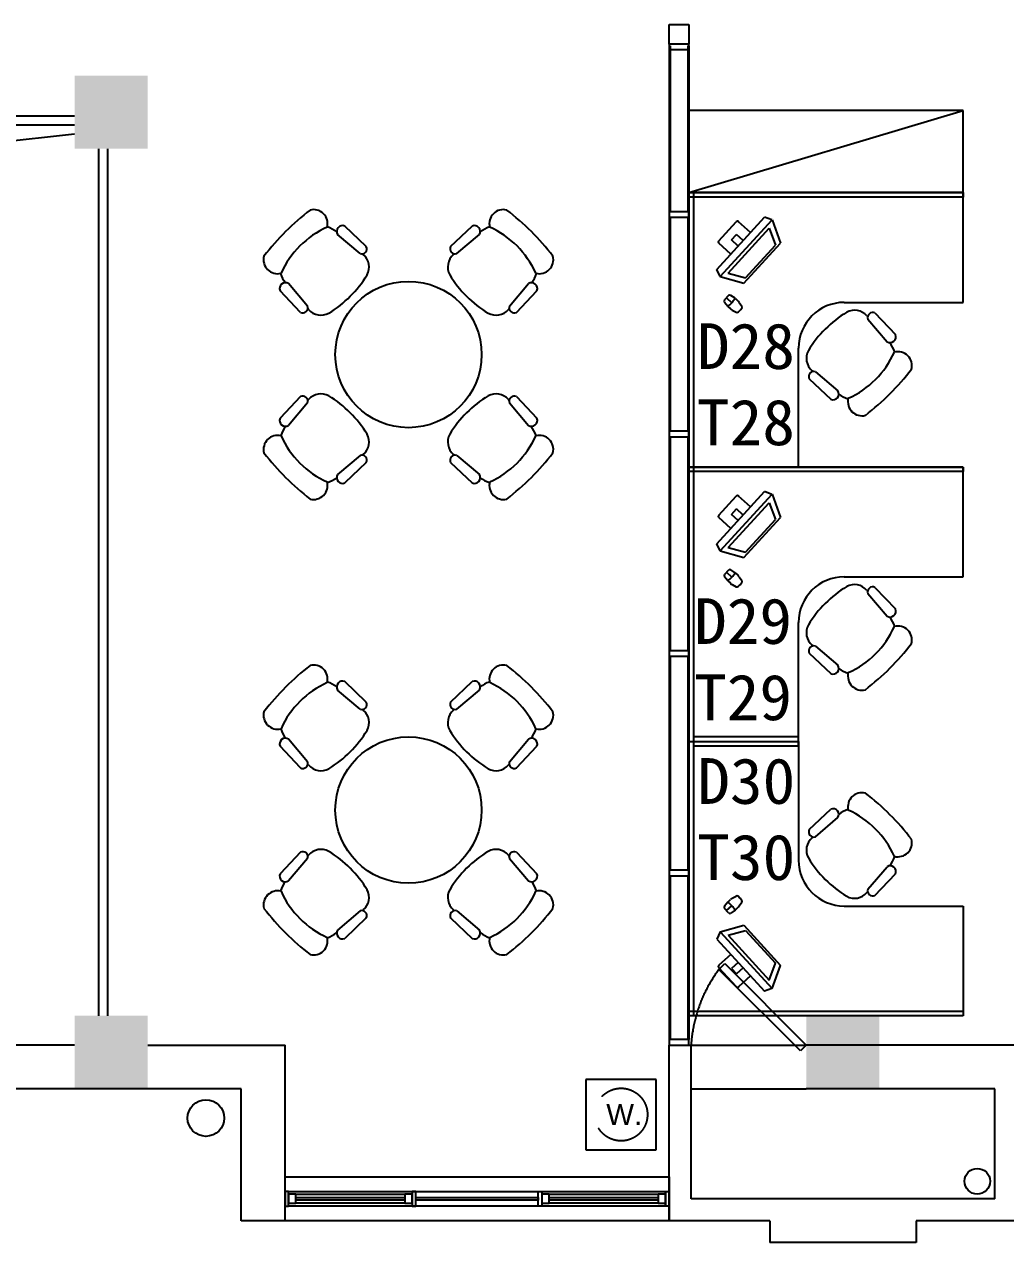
# Model space of a CAD drawing. Header units: millimetres. Extents: x 526420 to 928802, y 401925 to 509768.
# Drawn here: x 629872 to 635237, y 418977 to 425637 of the extents above; entities that cross this region are included whole.
import ezdxf

# ---------------------------------------------------------------- set-up
doc = ezdxf.new("R2010")
doc.units = ezdxf.units.MM
doc.header["$LTSCALE"] = 3000
doc.header["$MEASUREMENT"] = 0
for name, pattern in [('DASH', [0.35, 0.25, -0.1]), ('DASHED', [0.75, 0.5, -0.25]), ('HIDDEN', [0.375, 0.25, -0.125])]:
    doc.linetypes.add(name, pattern=pattern)
doc.layers.get('0').update_dxf_attribs({"linetype": 'CONTINUOUS'})
for name, color, linetype in [('D-WALL', 7, 'CONTINUOUS'), ('D-WINDOW', 7, 'CONTINUOUS'), ('P-DOOR', 7, 'CONTINUOUS'), ('P-FURNI-I', 7, 'CONTINUOUS'), ('P-STAIR', 7, 'CONTINUOUS'), ('P-WALL', 7, 'CONTINUOUS'), ('窗台线', 7, 'CONTINUOUS')]:
    doc.layers.add(name, color=color, linetype=linetype)
doc.styles.get("Standard").update_dxf_attribs({"font": 'romans.shx', "width": 0.65, "bigfont": 'hzfs1.shx'})
doc.styles.add('TITLE', font='ARIAL.TTF')

msp = doc.modelspace()

# ---------------------------------------------------------------- linework, layer by layer
at = {"color": 0, "ltscale": 0.7}
msp.add_circle((635082, 419312.9), 70, dxfattribs=at)
msp.add_circle((635082, 419312.9), 70, dxfattribs=at)
at = {"layer": 'D-WALL', "color": 0}
for p, q in [((630146.9, 420057.2), (629546.9, 420057.2)), ((630546.9, 420057.2), (631296.9, 420057.2)), ((631296.9, 419097.2), (631296.9, 420057.2)), ((633396.9, 420057.2), (633516.9, 420057.2)), ((633396.9, 419097.2), (633396.9, 420057.2)), ((633516.9, 419217.2), (633516.9, 420057.2)), ((635296.9, 420057.2), (634146.9, 420057.2)), ((631056.9, 419817.2), (629546.9, 419817.2)), ((631056.9, 419097.2), (631056.9, 419817.2)), ((635176.9, 419817.2), (634146.9, 419817.2)), ((635176.9, 419217.2), (635176.9, 419817.2)), ((635176.9, 419217.2), (633516.9, 419217.2)), ((631296.9, 419097.2), (631056.9, 419097.2)), ((633946.9, 419097.2), (633396.9, 419097.2)), ((633946.9, 419097.2), (633946.9, 418977.2)), ((634746.9, 419097.2), (634746.9, 418977.2)), ((635296.9, 419097.2), (634746.9, 419097.2)), ((634746.9, 418977.2), (633946.9, 418977.2))]:
    msp.add_line(p, q, dxfattribs=at)
for centre, radius in [((630864.4, 419658.1), 100), ((635082, 419312.9), 70)]:
    msp.add_circle(centre, radius, dxfattribs=at)
for points in [[(630146.9, 424957.2), (630546.9, 424957.2), (630146.9, 425357.2), (630546.9, 425357.2)], [(630146.9, 420217.2), (630546.9, 420217.2), (630146.9, 419817.2), (630546.9, 419817.2)], [(634146.9, 419817.2), (634546.9, 419817.2), (634146.9, 420217.2), (634546.9, 420217.2)]]:
    msp.add_solid(points, dxfattribs=at)
at = {"layer": 'D-WINDOW', "color": 0, "ltscale": 0.7}
for p, q in [((631316.9, 419257.2), (631296.9, 419257.2)), ((631296.9, 419257.2), (631296.9, 419177.2)), ((631316.9, 419257.2), (633376.9, 419257.2)), ((631316.9, 419177.2), (631316.9, 419257.2)), ((631316.9, 419177.2), (631316.9, 419257.2)), ((632011.9, 419257.2), (631991.9, 419257.2)), ((631991.9, 419257.2), (631991.9, 419177.2)), ((632011.9, 419177.2), (632011.9, 419257.2)), ((632681.9, 419177.2), (632681.9, 419257.2)), ((632681.9, 419257.2), (632701.9, 419257.2)), ((632701.9, 419257.2), (632701.9, 419177.2)), ((633376.9, 419257.2), (633376.9, 419177.2)), ((633376.9, 419177.2), (633376.9, 419257.2)), ((633376.9, 419257.2), (633396.9, 419257.2)), ((633396.9, 419257.2), (633396.9, 419177.2)), ((631356.9, 419242.2), (631316.9, 419242.2)), ((631316.9, 419242.2), (631316.9, 419192.2)), ((631316.9, 419192.2), (631356.9, 419192.2)), ((631356.9, 419242.2), (631951.9, 419242.2)), ((631356.9, 419192.2), (631356.9, 419242.2)), ((631356.9, 419192.2), (631356.9, 419242.2)), ((631356.9, 419224.7), (631951.9, 419224.7)), ((631356.9, 419209.7), (631356.9, 419224.7)), ((631951.9, 419209.7), (631356.9, 419209.7)), ((631951.9, 419192.2), (631356.9, 419192.2)), ((631991.9, 419242.2), (631951.9, 419242.2)), ((631951.9, 419242.2), (631951.9, 419192.2)), ((631951.9, 419242.2), (631951.9, 419192.2)), ((631951.9, 419224.7), (631951.9, 419209.7)), ((631951.9, 419192.2), (631991.9, 419192.2)), ((631991.9, 419192.2), (631991.9, 419242.2)), ((632011.9, 419224.7), (632681.9, 419224.7)), ((632011.9, 419209.7), (632011.9, 419224.7)), ((632681.9, 419209.7), (632011.9, 419209.7)), ((632681.9, 419224.7), (632681.9, 419209.7)), ((632741.9, 419242.2), (632701.9, 419242.2)), ((632701.9, 419242.2), (632701.9, 419192.2)), ((632701.9, 419192.2), (632741.9, 419192.2)), ((632741.9, 419242.2), (633336.9, 419242.2)), ((632741.9, 419192.2), (632741.9, 419242.2)), ((632741.9, 419192.2), (632741.9, 419242.2)), ((632741.9, 419224.7), (633336.9, 419224.7)), ((632741.9, 419209.7), (632741.9, 419224.7)), ((633336.9, 419209.7), (632741.9, 419209.7)), ((633336.9, 419192.2), (632741.9, 419192.2)), ((633376.9, 419242.2), (633336.9, 419242.2)), ((633336.9, 419242.2), (633336.9, 419192.2)), ((633336.9, 419242.2), (633336.9, 419192.2)), ((633336.9, 419224.7), (633336.9, 419209.7)), ((633336.9, 419192.2), (633376.9, 419192.2)), ((633376.9, 419192.2), (633376.9, 419242.2)), ((631296.9, 419177.2), (631316.9, 419177.2)), ((633376.9, 419177.2), (631316.9, 419177.2)), ((631991.9, 419177.2), (632011.9, 419177.2)), ((632701.9, 419177.2), (632681.9, 419177.2)), ((633396.9, 419177.2), (633376.9, 419177.2)), ((633396.9, 419097.2), (631296.9, 419097.2))]:
    msp.add_line(p, q, dxfattribs=at)
at = {"layer": 'P-DOOR', "color": 0, "linetype": 'DASHED', "ltscale": 0.5}
for p, q in [((633669.6, 420470.8), (633701.4, 420502.7)), ((633669.6, 420470.8), (633701.4, 420502.7)), ((634115.1, 420025.4), (633669.6, 420470.8)), ((634115.1, 420025.4), (633669.6, 420470.8)), ((633701.4, 420502.7), (634146.9, 420057.2)), ((633701.4, 420502.7), (634146.9, 420057.2)), ((633516.9, 420057.2), (634146.9, 420057.2)), ((633516.9, 420057.2), (634146.9, 420057.2)), ((634146.9, 420057.2), (634115.1, 420025.4)), ((634146.9, 420057.2), (634115.1, 420025.4)), ((633516.9, 419817.2), (634146.9, 419817.2)), ((633516.9, 419817.2), (634146.9, 419817.2))]:
    msp.add_line(p, q, dxfattribs=at)
msp.add_arc((634296.6, 420004.4), 781.5, 143.35196, 176.12448, dxfattribs=at)
msp.add_arc((634296.6, 420004.4), 781.5, 143.35196, 176.12448, dxfattribs=at)
at = {"layer": 'P-FURNI-I', "color": 0, "ltscale": 100}
for p, q in [((633504.9, 424717.2), (635004.9, 425167.2)), ((635004.9, 425167.2), (633504.9, 425167.2)), ((633504.9, 425167.2), (633504.9, 424717.2)), ((635004.9, 424717.2), (635004.9, 425167.2)), ((633504.9, 424717.2), (635004.9, 424717.2))]:
    msp.add_line(p, q, dxfattribs=at)
at = {"layer": 'P-FURNI-I', "color": 0, "ltscale": 2}
msp.add_line((630146.9, 425037.2), (623239.1, 424276.1), dxfattribs=at)
at = {"layer": 'P-FURNI-I', "color": 0}
for p, q in [((633504.9, 424692.2), (633504.9, 424717.2)), ((633504.9, 424717.2), (635004.9, 424717.2)), ((633504.9, 423217.2), (633504.9, 424717.2)), ((633504.9, 424717.2), (633529.9, 424717.2)), ((633504.9, 424717.2), (633504.9, 423217.2)), ((635004.9, 424717.2), (633504.9, 424717.2)), ((633504.9, 424717.2), (633504.9, 424717.2)), ((633529.9, 424717.2), (633529.9, 423217.2)), ((635004.9, 424717.2), (635004.9, 424692.2)), ((635004.9, 424117.2), (635004.9, 424717.2)), ((635004.9, 424692.2), (633504.9, 424692.2)), ((633657.1, 424297.5), (633918.7, 424582.7)), ((633959.3, 424567.8), (633918.7, 424582.7)), ((631741.5, 424422.5), (631623.4, 424534.4)), ((632202.2, 424422.5), (632320.4, 424534.4)), ((633675.4, 424258.3), (633959.6, 424568.1)), ((633719.8, 424277.2), (633944.7, 424522.2)), ((633944.7, 424522.2), (633979.1, 424429.6)), ((633959.6, 424568.2), (634006.6, 424441.8)), ((631707.5, 424383.8), (631584.3, 424488.4)), ((632236.3, 424383.8), (632359.5, 424488.4)), ((631725.2, 424378.4), (631720.3, 424382.5)), ((632218.6, 424378.4), (632223.4, 424382.5)), ((633805.3, 424222.4), (634006.6, 424441.8)), ((633815.1, 424250.9), (633979.1, 424429.6)), ((633675.4, 424258.3), (633657.1, 424297.5)), ((633675.4, 424258.3), (633805.3, 424222.4)), ((633719.8, 424277.2), (633815.1, 424250.9)), ((631381.6, 424062.6), (631269.7, 424180.7)), ((631420.3, 424096.6), (631315.7, 424219.8)), ((632523.4, 424096.6), (632628, 424219.8)), ((632562.1, 424062.6), (632674, 424180.7)), ((634354.9, 424117.2), (635004.9, 424117.2)), ((631425.7, 424078.9), (631421.6, 424083.8)), ((631425.7, 424078.9), (631421.6, 424083.7)), ((632518, 424078.9), (632522.2, 424083.8)), ((632518, 424078.9), (632522.2, 424083.7)), ((634478.5, 424043), (634482.6, 424038.2)), ((634522.6, 424059.4), (634634.5, 423941.2)), ((634483.9, 424025.3), (634588.5, 423902.1)), ((634104.9, 423217.2), (634104.9, 423867.2)), ((634179, 423743.6), (634183.8, 423739.4)), ((634179, 423743.6), (634183.9, 423739.4)), ((634196.7, 423738.2), (634319.9, 423633.6)), ((634162.7, 423699.5), (634280.8, 423587.6)), ((631381.6, 423601.9), (631269.7, 423483.7)), ((631425.7, 423585.5), (631421.6, 423580.7)), ((632518, 423585.5), (632522.2, 423580.7)), ((632562.1, 423601.9), (632674, 423483.7)), ((631420.3, 423567.8), (631315.7, 423444.6)), ((632523.4, 423567.8), (632628, 423444.6)), ((631707.5, 423280.7), (631584.3, 423176.1)), ((631725.2, 423286.1), (631720.3, 423281.9)), ((631725.2, 423286.1), (631720.4, 423281.9)), ((632218.6, 423286.1), (632223.3, 423281.9)), ((632218.6, 423286.1), (632223.4, 423281.9)), ((632236.3, 423280.7), (632359.5, 423176.1)), ((631741.5, 423242), (631623.4, 423130.1)), ((632202.2, 423242), (632320.4, 423130.1)), ((633504.9, 423192.2), (633504.9, 423217.2)), ((633504.9, 423217.2), (635004.9, 423217.2)), ((633504.9, 420217.2), (633504.9, 423217.2)), ((633504.9, 423217.2), (633529.9, 423217.2)), ((633504.9, 423217.2), (633504.9, 421717.2)), ((635004.9, 423217.2), (633504.9, 423217.2)), ((633504.9, 423217.2), (633504.9, 423217.2)), ((633529.9, 423217.2), (633504.9, 423217.2)), ((633504.9, 423217.2), (634104.9, 423217.2)), ((635004.9, 423192.2), (633504.9, 423192.2)), ((633529.9, 423217.2), (633529.9, 420217.2)), ((635004.9, 423217.2), (635004.9, 423192.2)), ((635004.9, 422617.2), (635004.9, 423217.2)), ((633657.1, 422797.5), (633918.7, 423082.7)), ((633675.4, 422758.3), (633959.6, 423068.1)), ((633959.3, 423067.8), (633918.7, 423082.7)), ((633959.6, 423068.2), (634006.6, 422941.8)), ((633719.8, 422777.2), (633944.7, 423022.2)), ((633944.7, 423022.2), (633979.1, 422929.6)), ((633805.3, 422722.4), (634006.6, 422941.8)), ((633815.1, 422750.9), (633979.1, 422929.6)), ((633675.4, 422758.3), (633657.1, 422797.5)), ((633719.8, 422777.2), (633815.1, 422750.9)), ((633675.4, 422758.3), (633805.3, 422722.4)), ((634354.9, 422617.2), (635004.9, 422617.2)), ((634478.5, 422543), (634482.6, 422538.2)), ((634483.9, 422525.3), (634588.5, 422402.1)), ((634522.6, 422559.4), (634634.5, 422441.2)), ((634104.9, 421717.2), (634104.9, 422367.2)), ((634162.7, 422199.5), (634280.8, 422087.6)), ((634179, 422243.6), (634183.8, 422239.4)), ((634179, 422243.6), (634183.9, 422239.4)), ((634196.7, 422238.2), (634319.9, 422133.6)), ((631741.5, 421932.4), (631623.4, 422044.3)), ((632202.2, 421932.4), (632320.4, 422044.3)), ((631707.5, 421893.7), (631584.3, 421998.3)), ((632236.3, 421893.7), (632359.5, 421998.3)), ((631725.2, 421888.3), (631720.3, 421892.4)), ((631725.2, 421888.3), (631720.4, 421892.4)), ((632218.6, 421888.3), (632223.3, 421892.4)), ((632218.6, 421888.3), (632223.4, 421892.4)), ((631420.3, 421606.5), (631315.7, 421729.7)), ((632523.4, 421606.5), (632628, 421729.7)), ((633504.9, 421717.2), (634104.9, 421717.2)), ((633504.9, 420217.2), (633504.9, 421717.2)), ((633504.9, 421717.2), (634104.9, 421717.2)), ((634104.9, 421742.2), (633529.9, 421742.2)), ((633529.9, 421742.2), (633529.9, 421692.2)), ((634104.9, 421692.2), (634104.9, 421742.2)), ((634104.9, 421717.2), (634104.9, 421067.2)), ((631381.6, 421572.5), (631269.7, 421690.6)), ((632562.1, 421572.5), (632674, 421690.6)), ((633529.9, 421692.2), (634104.9, 421692.2)), ((631425.7, 421588.8), (631421.6, 421593.7)), ((632518, 421588.8), (632522.2, 421593.7)), ((634162.7, 421234.9), (634280.8, 421346.8)), ((634196.7, 421196.2), (634319.9, 421300.8)), ((634179, 421190.8), (634183.8, 421195)), ((634179, 421190.8), (634183.9, 421194.9)), ((631381.6, 421111.8), (631269.7, 420993.6)), ((631420.3, 421077.7), (631315.7, 420954.5)), ((631425.7, 421095.4), (631421.6, 421090.7)), ((631425.7, 421095.4), (631421.6, 421090.6)), ((632518, 421095.4), (632522.2, 421090.7)), ((632518, 421095.4), (632522.2, 421090.6)), ((632523.4, 421077.7), (632628, 420954.5)), ((632562.1, 421111.8), (632674, 420993.6)), ((634483.9, 420909), (634588.5, 421032.2)), ((634522.6, 420875), (634634.5, 420993.1)), ((634478.5, 420891.3), (634482.6, 420896.2)), ((631707.5, 420790.6), (631584.3, 420686)), ((631725.2, 420796), (631720.3, 420791.8)), ((632218.6, 420796), (632223.4, 420791.8)), ((632236.3, 420790.6), (632359.5, 420686)), ((634354.9, 420817.2), (635004.9, 420817.2)), ((635004.9, 420817.2), (635004.9, 420217.2)), ((631741.5, 420751.9), (631623.4, 420640)), ((632202.2, 420751.9), (632320.4, 420640)), ((633675.4, 420676), (633657.1, 420636.8)), ((633675.4, 420676), (633805.3, 420711.9)), ((633675.4, 420676), (633959.6, 420366.3)), ((633719.8, 420657.2), (633815.1, 420683.5)), ((633719.8, 420657.2), (633944.7, 420412.1)), ((633805.3, 420711.9), (634006.6, 420492.6)), ((633815.1, 420683.5), (633979.1, 420504.8)), ((633657.1, 420636.8), (633918.7, 420351.7)), ((633944.7, 420412.1), (633979.1, 420504.8)), ((633959.6, 420366.2), (634006.6, 420492.6)), ((633959.3, 420366.5), (633918.7, 420351.7)), ((633504.9, 420217.2), (633504.9, 420242.2)), ((633504.9, 420242.2), (635004.9, 420242.2)), ((635004.9, 420217.2), (633504.9, 420217.2)), ((633529.9, 420217.2), (633504.9, 420217.2)), ((635004.9, 420217.2), (633504.9, 420217.2)), ((633504.9, 420217.2), (633504.9, 420217.2)), ((635004.9, 420242.2), (635004.9, 420217.2))]:
    msp.add_line(p, q, dxfattribs=at)
at = {"layer": 'P-FURNI-I', "color": 0, "linetype": 'ByBlock'}
for p, q in [((633668.5, 424454.7), (633763.1, 424557.9)), ((633842, 424499.1), (633777.2, 424558.5)), ((633738.3, 424458.5), (633765.4, 424487.9)), ((633774.4, 424425.4), (633738.3, 424458.5)), ((633801.4, 424454.9), (633765.4, 424487.9)), ((633733.8, 424381.2), (633669.1, 424440.6)), ((633717.3, 424095.4), (633699.3, 424117.3)), ((633721.5, 424154.1), (633699.7, 424130.4)), ((633710.6, 424142.2), (633740.1, 424115.2)), ((633757.8, 424139.6), (633734.5, 424155.6)), ((633757.8, 424139.6), (633772.8, 424125.9)), ((633780.8, 424116.4), (633793.9, 424096.3)), ((633717.3, 424095.4), (633732.2, 424081.7)), ((633742.4, 424074.5), (633763.5, 424063.2)), ((633668.5, 422954.7), (633763.1, 423057.9)), ((633842, 422999.1), (633777.2, 423058.5)), ((633738.3, 422958.5), (633765.4, 422987.9)), ((633801.4, 422954.9), (633765.4, 422987.9)), ((633733.8, 422881.2), (633669.1, 422940.6)), ((633774.4, 422925.4), (633738.3, 422958.5)), ((633721.5, 422654.1), (633699.7, 422630.4)), ((633757.8, 422639.6), (633734.5, 422655.6)), ((633717.3, 422595.4), (633699.3, 422617.3)), ((633710.6, 422642.2), (633740.1, 422615.2)), ((633717.3, 422595.4), (633732.2, 422581.7)), ((633757.8, 422639.6), (633772.8, 422625.9)), ((633780.8, 422616.4), (633793.9, 422596.3)), ((633742.4, 422574.5), (633763.5, 422563.2)), ((633717.3, 420838.9), (633732.2, 420852.7)), ((633742.4, 420859.9), (633763.5, 420871.2)), ((633717.3, 420838.9), (633699.3, 420817.1)), ((633721.5, 420780.2), (633699.7, 420804)), ((633710.6, 420792.1), (633740.1, 420819.2)), ((633757.8, 420794.7), (633734.5, 420778.7)), ((633757.8, 420794.7), (633772.8, 420808.4)), ((633780.8, 420818), (633793.9, 420838)), ((633733.8, 420553.2), (633669.1, 420493.8)), ((633668.5, 420479.7), (633763.1, 420376.5)), ((633774.4, 420509), (633738.3, 420475.9)), ((633738.3, 420475.9), (633765.4, 420446.4)), ((633801.4, 420479.5), (633765.4, 420446.4)), ((633842, 420435.3), (633777.2, 420375.9))]:
    msp.add_line(p, q, dxfattribs=at)
at = {"layer": 'P-FURNI-I', "color": 0, "linetype": 'DASH'}
for p, q in [((633326.5, 419869.3), (632942.5, 419869.3)), ((632942.5, 419869.3), (632942.5, 419485.3)), ((633326.5, 419485.3), (633326.5, 419869.3)), ((632942.5, 419485.3), (633326.5, 419485.3))]:
    msp.add_line(p, q, dxfattribs=at)
at = {"layer": 'P-FURNI-I', "color": 0, "ltscale": 100}
for centre in [(631971.9, 423832.2), (631971.9, 421342.1)]:
    msp.add_circle(centre, 400, dxfattribs=at)
at = {"layer": 'P-FURNI-I', "color": 0, "linetype": 'HIDDEN', "ltscale": 0.5}
msp.add_circle((633134.5, 419677.3), 144, dxfattribs=at)
at = {"layer": 'P-FURNI-I', "color": 0}
for centre, radius, start, end in [((632278.2, 423525.9), 1383.5, 127.59073, 142.40927), ((631453.5, 424548.2), 76.4, 345.39269, 104.60731), ((632490.2, 424548.2), 76.4, 75.39269, 194.60731), ((631665.5, 423525.9), 1383.5, 37.59073, 52.40927), ((631733.6, 424070.5), 502.6, 114.20895, 155.79105), ((631471.3, 424362.4), 177.1, 52.33471, 71.21221), ((631611.1, 424505.2), 31.7, 67.15642, 212.13371), ((632332.7, 424505.2), 31.7, 327.86629, 112.84358), ((632472.4, 424362.4), 177.1, 108.78779, 127.66529), ((632210.1, 424070.5), 502.6, 24.20895, 65.79105), ((631716.5, 424410.1), 27.9, 251.04311, 26.28384), ((631668.2, 424310.5), 88.6, 331.10866, 50), ((632275.5, 424310.5), 88.6, 130, 208.89134), ((632227.2, 424410.1), 27.9, 153.71616, 288.95689), ((631255.9, 424350.6), 76.4, 165.39269, 284.60731), ((632687.8, 424350.6), 76.4, 255.39269, 14.60731), ((631440, 424331), 177.1, 198.61801, 216.90476), ((631212.4, 424591.8), 624.1, 301.27501, 328.72499), ((632731.4, 424591.8), 624.1, 211.27501, 238.72499), ((632503.8, 424331), 177.1, 323.09524, 341.38199), ((631298.9, 424193), 31.7, 57.86629, 202.84358), ((632644.9, 424193), 31.7, 337.15642, 122.13371), ((634354.9, 423867.2), 250, 90.00002, 179.99998), ((631394, 424087.6), 27.9, 243.71616, 18.95689), ((631493.6, 424135.9), 88.6, 220, 298.89134), ((632450.2, 424135.9), 88.6, 241.10866, 320), ((632549.8, 424087.6), 27.9, 161.04311, 296.28384), ((634691.8, 423530.2), 624.1, 121.27501, 148.72499), ((634410.6, 423986.1), 88.6, 40, 118.89134), ((634510.2, 424034.4), 27.9, 63.71616, 198.95689), ((634605.3, 423928.9), 31.7, 237.86629, 22.84358), ((634236, 423811.4), 88.6, 151.10866, 230), ((634170.6, 424051.5), 502.6, 294.20895, 335.79105), ((634462.5, 423789.1), 177.1, 18.78779, 37.66529), ((634648.3, 423771.4), 76.4, 345.39269, 104.60731), ((634187.7, 423711.8), 27.9, 71.04311, 206.28384), ((633626, 424596.1), 1383.5, 307.59073, 322.40927), ((631394, 423576.9), 27.9, 341.04311, 116.28384), ((631493.6, 423528.6), 88.6, 61.10866, 140), ((631212.4, 423072.7), 624.1, 31.27501, 58.72499), ((632731.4, 423072.7), 624.1, 121.27501, 148.72499), ((632450.2, 423528.6), 88.6, 40, 118.89134), ((632549.8, 423576.9), 27.9, 63.71616, 198.95689), ((634293.1, 423616.7), 31.7, 247.15642, 32.13371), ((634431.1, 423757.8), 177.1, 233.09524, 251.38199), ((634450.7, 423573.8), 76.4, 165.39269, 284.60731), ((631298.9, 423471.4), 31.7, 157.15642, 302.13371), ((632644.9, 423471.4), 31.7, 237.86629, 22.84358), ((631255.9, 423313.9), 76.4, 75.39269, 194.60731), ((631441.7, 423331.7), 177.1, 142.33471, 161.21221), ((631733.6, 423594), 502.6, 204.20895, 245.79105), ((631668.2, 423353.9), 88.6, 310, 28.89134), ((632275.5, 423353.9), 88.6, 151.10866, 230), ((632210.1, 423594), 502.6, 294.20895, 335.79105), ((632502, 423331.7), 177.1, 18.78779, 37.66529), ((632687.8, 423313.9), 76.4, 345.39269, 104.60731), ((632278.2, 424138.6), 1383.5, 217.59073, 232.40927), ((631716.5, 423254.3), 27.9, 333.71616, 108.95689), ((632227.2, 423254.3), 27.9, 71.04311, 206.28384), ((631665.5, 424138.6), 1383.5, 307.59073, 322.40927), ((631453.5, 423116.3), 76.4, 255.39269, 14.60731), ((631473.1, 423300.3), 177.1, 288.61801, 306.90476), ((631611.1, 423159.2), 31.7, 147.86629, 292.84358), ((632332.7, 423159.2), 31.7, 247.15642, 32.13371), ((632470.7, 423300.3), 177.1, 233.09524, 251.38199), ((632490.2, 423116.3), 76.4, 165.39269, 284.60731), ((634354.9, 422367.2), 250, 90.00002, 179.99998), ((634691.8, 422030.2), 624.1, 121.27501, 148.72499), ((634410.6, 422486.1), 88.6, 40, 118.89134), ((634510.2, 422534.4), 27.9, 63.71616, 198.95689), ((634605.3, 422428.9), 31.7, 237.86629, 22.84358), ((634462.5, 422289.1), 177.1, 18.78779, 37.66529), ((634236, 422311.4), 88.6, 151.10866, 230), ((634170.6, 422551.5), 502.6, 294.20895, 335.79105), ((634648.3, 422271.4), 76.4, 345.39269, 104.60731), ((633626, 423096.1), 1383.5, 307.59073, 322.40927), ((634187.7, 422211.8), 27.9, 71.04311, 206.28384), ((632278.2, 421035.7), 1383.5, 127.59073, 142.40927), ((631453.5, 422058.1), 76.4, 345.39269, 104.60731), ((632490.2, 422058.1), 76.4, 75.39269, 194.60731), ((631665.5, 421035.7), 1383.5, 37.59073, 52.40927), ((634293.1, 422116.7), 31.7, 247.15642, 32.13371), ((634431.1, 422257.8), 177.1, 233.09524, 251.38199), ((631611.1, 422015.1), 31.7, 67.15642, 212.13371), ((632332.7, 422015.1), 31.7, 327.86629, 112.84358), ((634450.7, 422073.8), 76.4, 165.39269, 284.60731), ((631733.6, 421580.4), 502.6, 114.20895, 155.79105), ((631473.1, 421874), 177.1, 53.09524, 71.38199), ((632470.7, 421874), 177.1, 108.61801, 126.90476), ((632210.1, 421580.4), 502.6, 24.20895, 65.79105), ((631716.5, 421920), 27.9, 251.04311, 26.28384), ((632227.2, 421920), 27.9, 153.71616, 288.95689), ((631255.9, 421860.5), 76.4, 165.39269, 284.60731), ((631668.2, 421820.4), 88.6, 331.10866, 50), ((632275.5, 421820.4), 88.6, 130, 208.89134), ((632687.8, 421860.5), 76.4, 255.39269, 14.60731), ((631441.7, 421842.7), 177.1, 198.78779, 217.66529), ((632502, 421842.7), 177.1, 322.33471, 341.21221), ((631298.9, 421702.9), 31.7, 57.86629, 202.84358), ((631212.4, 422101.6), 624.1, 301.27501, 328.72499), ((632731.4, 422101.6), 624.1, 211.27501, 238.72499), ((632644.9, 421702.9), 31.7, 337.15642, 122.13371), ((631394, 421597.5), 27.9, 243.71616, 18.95689), ((631493.6, 421645.8), 88.6, 220, 298.89134), ((632450.2, 421645.8), 88.6, 241.10866, 320), ((632549.8, 421597.5), 27.9, 161.04311, 296.28384), ((634450.7, 421360.6), 76.4, 75.39269, 194.60731), ((633626, 420338.3), 1383.5, 37.59073, 52.40927), ((634293.1, 421317.6), 31.7, 327.86629, 112.84358), ((634431.1, 421176.5), 177.1, 108.61801, 126.90476), ((634170.6, 420882.9), 502.6, 24.20895, 65.79105), ((634236, 421122.9), 88.6, 130, 208.89134), ((634187.7, 421222.5), 27.9, 153.71616, 288.95689), ((634648.3, 421163), 76.4, 255.39269, 14.60731), ((631394, 421086.8), 27.9, 341.04311, 116.28384), ((631493.6, 421038.5), 88.6, 61.10866, 140), ((631212.4, 420582.6), 624.1, 31.27501, 58.72499), ((632731.4, 420582.6), 624.1, 121.27501, 148.72499), ((632450.2, 421038.5), 88.6, 40, 118.89134), ((632549.8, 421086.8), 27.9, 63.71616, 198.95689), ((634354.9, 421067.2), 250, 180.00002, 269.99998), ((634691.8, 421404.2), 624.1, 211.27501, 238.72499), ((634462.5, 421145.2), 177.1, 322.33471, 341.21221), ((631298.9, 420981.3), 31.7, 157.15642, 302.13371), ((632644.9, 420981.3), 31.7, 237.86629, 22.84358), ((634605.3, 421005.4), 31.7, 337.15642, 122.13371), ((631440, 420843.3), 177.1, 143.09524, 161.38199), ((632503.8, 420843.3), 177.1, 18.61801, 36.90476), ((631255.9, 420823.8), 76.4, 75.39269, 194.60731), ((631733.6, 421103.9), 502.6, 204.20895, 245.79105), ((631668.2, 420863.8), 88.6, 310, 28.89134), ((632275.5, 420863.8), 88.6, 151.10866, 230), ((632210.1, 421103.9), 502.6, 294.20895, 335.79105), ((632687.8, 420823.8), 76.4, 345.39269, 104.60731), ((634410.6, 420948.3), 88.6, 241.10866, 320), ((634510.2, 420900), 27.9, 161.04311, 296.28384), ((632278.2, 421648.5), 1383.5, 217.59073, 232.40927), ((631716.5, 420764.2), 27.9, 333.71616, 108.95689), ((632227.2, 420764.2), 27.9, 71.04311, 206.28384), ((631665.5, 421648.5), 1383.5, 307.59073, 322.40927), ((631471.3, 420812), 177.1, 288.78779, 307.66529), ((631611.1, 420669.1), 31.7, 147.86629, 292.84358), ((632332.7, 420669.1), 31.7, 247.15642, 32.13371), ((632472.4, 420812), 177.1, 232.33471, 251.21221), ((631453.5, 420626.2), 76.4, 255.39269, 14.60731), ((632490.2, 420626.2), 76.4, 165.39269, 284.60731)]:
    msp.add_arc(centre, radius, start, end, dxfattribs=at)
at = {"layer": 'P-FURNI-I', "color": 0, "linetype": 'ByBlock'}
for centre, radius, start, end in [((633770.5, 424551.1), 10, 47.47035, 137.47035), ((633675.8, 424447.9), 10, 137.47035, 227.47035), ((633707.1, 424123.6), 10, 137.47035, 219.36733), ((633642, 424205.2), 133.1, 304.44717, 330.49354), ((633728.8, 424147.4), 10, 55.57338, 137.47035), ((633739, 424089.1), 50, 33.12695, 47.47035), ((633766, 424118.5), 50, 227.47035, 241.81376), ((633768.2, 424072), 10, 241.81376, 317.47035), ((633720.1, 424133.5), 88, 309.09951, 325.8412), ((633785.6, 424090.8), 10, 317.47035, 33.12695), ((633770.5, 423051.1), 10, 47.47035, 137.47035), ((633675.8, 422947.9), 10, 137.47035, 227.47035), ((633728.8, 422647.4), 10, 55.57338, 137.47035), ((633707.1, 422623.6), 10, 137.47035, 219.36733), ((633642, 422705.2), 133.1, 304.44717, 330.49354), ((633766, 422618.5), 50, 227.47035, 241.81376), ((633739, 422589.1), 50, 33.12695, 47.47035), ((633720.1, 422633.5), 88, 309.09951, 325.8412), ((633785.6, 422590.8), 10, 317.47035, 33.12695), ((633768.2, 422572), 10, 241.81376, 317.47035), ((633766, 420815.8), 50, 118.18624, 132.52965), ((633768.2, 420862.4), 10, 42.52965, 118.18624), ((633720.1, 420800.8), 88, 34.1588, 50.90049), ((633785.6, 420843.5), 10, 326.87305, 42.52965), ((633707.1, 420810.7), 10, 140.63267, 222.52965), ((633642, 420729.2), 133.1, 29.50646, 55.55283), ((633728.8, 420787), 10, 222.52965, 304.42662), ((633739, 420845.3), 50, 312.52965, 326.87305), ((633675.8, 420486.4), 10, 132.52965, 222.52965), ((633770.5, 420383.3), 10, 222.52965, 312.52965)]:
    msp.add_arc(centre, radius, start, end, dxfattribs=at)
at = {"layer": 'P-STAIR', "color": 0}
for p, q in [((622546.9, 425137.2), (630146.9, 425137.2)), ((622546.9, 425087.2), (630146.9, 425087.2)), ((630276.9, 424957.2), (630276.9, 420217.2)), ((630326.9, 424957.2), (630326.9, 420217.2))]:
    msp.add_line(p, q, dxfattribs=at)
at = {"layer": 'P-WALL', "color": 0, "ltscale": 2}
for p, q in [((633396.9, 425637.2), (633504.9, 425637.2)), ((633396.9, 425529.2), (633396.9, 425637.2)), ((633504.9, 425637.2), (633504.9, 425529.2)), ((633396.9, 425529.2), (633396.9, 425499.2)), ((633504.9, 425529.2), (633396.9, 425529.2)), ((633396.9, 425519.2), (633396.9, 420087.2)), ((633402.9, 425519.2), (633402.9, 424613.2)), ((633498.9, 425519.2), (633498.9, 424613.2)), ((633504.9, 425499.2), (633504.9, 425529.2)), ((633504.9, 425519.2), (633504.9, 420087.2)), ((633396.9, 425499.2), (633504.9, 425499.2)), ((633396.9, 425499.2), (633504.9, 425499.2)), ((633402.9, 424583.2), (633402.9, 423413.2)), ((633498.9, 424583.2), (633498.9, 423413.2)), ((633402.9, 423383.2), (633402.9, 422213.2)), ((633498.9, 423383.2), (633498.9, 422213.2)), ((633402.9, 422183.2), (633402.9, 421013.2)), ((633498.9, 422183.2), (633498.9, 421013.2)), ((633402.9, 420983.2), (633402.9, 420087.2)), ((633498.9, 420983.2), (633498.9, 420087.2))]:
    msp.add_line(p, q, dxfattribs=at)
at = {"layer": 'P-WALL', "color": 0}
for p, q in [((633504.9, 424613.2), (633396.9, 424613.2)), ((633396.9, 424613.2), (633396.9, 424583.2)), ((633396.9, 424583.2), (633504.9, 424583.2)), ((633504.9, 424583.2), (633504.9, 424613.2)), ((633504.9, 423413.2), (633396.9, 423413.2)), ((633396.9, 423413.2), (633396.9, 423383.2)), ((633396.9, 423383.2), (633504.9, 423383.2)), ((633504.9, 423383.2), (633504.9, 423413.2)), ((633504.9, 422213.2), (633396.9, 422213.2)), ((633396.9, 422213.2), (633396.9, 422183.2)), ((633396.9, 422183.2), (633504.9, 422183.2)), ((633504.9, 422183.2), (633504.9, 422213.2)), ((633504.9, 421013.2), (633396.9, 421013.2)), ((633396.9, 421013.2), (633396.9, 420983.2)), ((633396.9, 420983.2), (633504.9, 420983.2)), ((633504.9, 420983.2), (633504.9, 421013.2)), ((633504.9, 420087.2), (633396.9, 420087.2)), ((633396.9, 420087.2), (633396.9, 420057.2)), ((633396.9, 420057.2), (633504.9, 420057.2)), ((633504.9, 420057.2), (633504.9, 420087.2))]:
    msp.add_line(p, q, dxfattribs=at)
at = {"layer": '窗台线', "color": 0, "ltscale": 0.7}
for p, q in [((631296.9, 419337.2), (633396.9, 419337.2)), ((631296.9, 419097.2), (631296.9, 419337.2)), ((633396.9, 419337.2), (633396.9, 419097.2))]:
    msp.add_line(p, q, dxfattribs=at)

# ---------------------------------------------------------------- texts
at = {"layer": 'P-FURNI-I', "color": 0, "linetype": 'DASH', "style": 'TITLE'}
msp.add_text('W.', height=115.2, dxfattribs=at).set_placement((633053.2, 419620))
at = {"layer": 'P-FURNI-I', "color": 6, "ltscale": 0.7, "char_height": 250, "width": 339.372, "attachment_point": 1}
for s, insert in [('{\\fKaiTi_GB2312|b0|i0|c134|p49;\\W1.05;\\C3;D28\\PT28}', (633549.3, 424003.3)), ('{\\fKaiTi_GB2312|b0|i0|c134|p49;\\W1.05;\\C3;D29\\PT29}', (633533.4, 422500.1)), ('{\\fKaiTi_GB2312|b0|i0|c134|p49;\\W1.05;\\C3;D30\\PT30}', (633550.9, 421625.9))]:
    msp.add_mtext(s, dxfattribs=dict(at, insert=insert))

doc.saveas('drawing.dxf')
